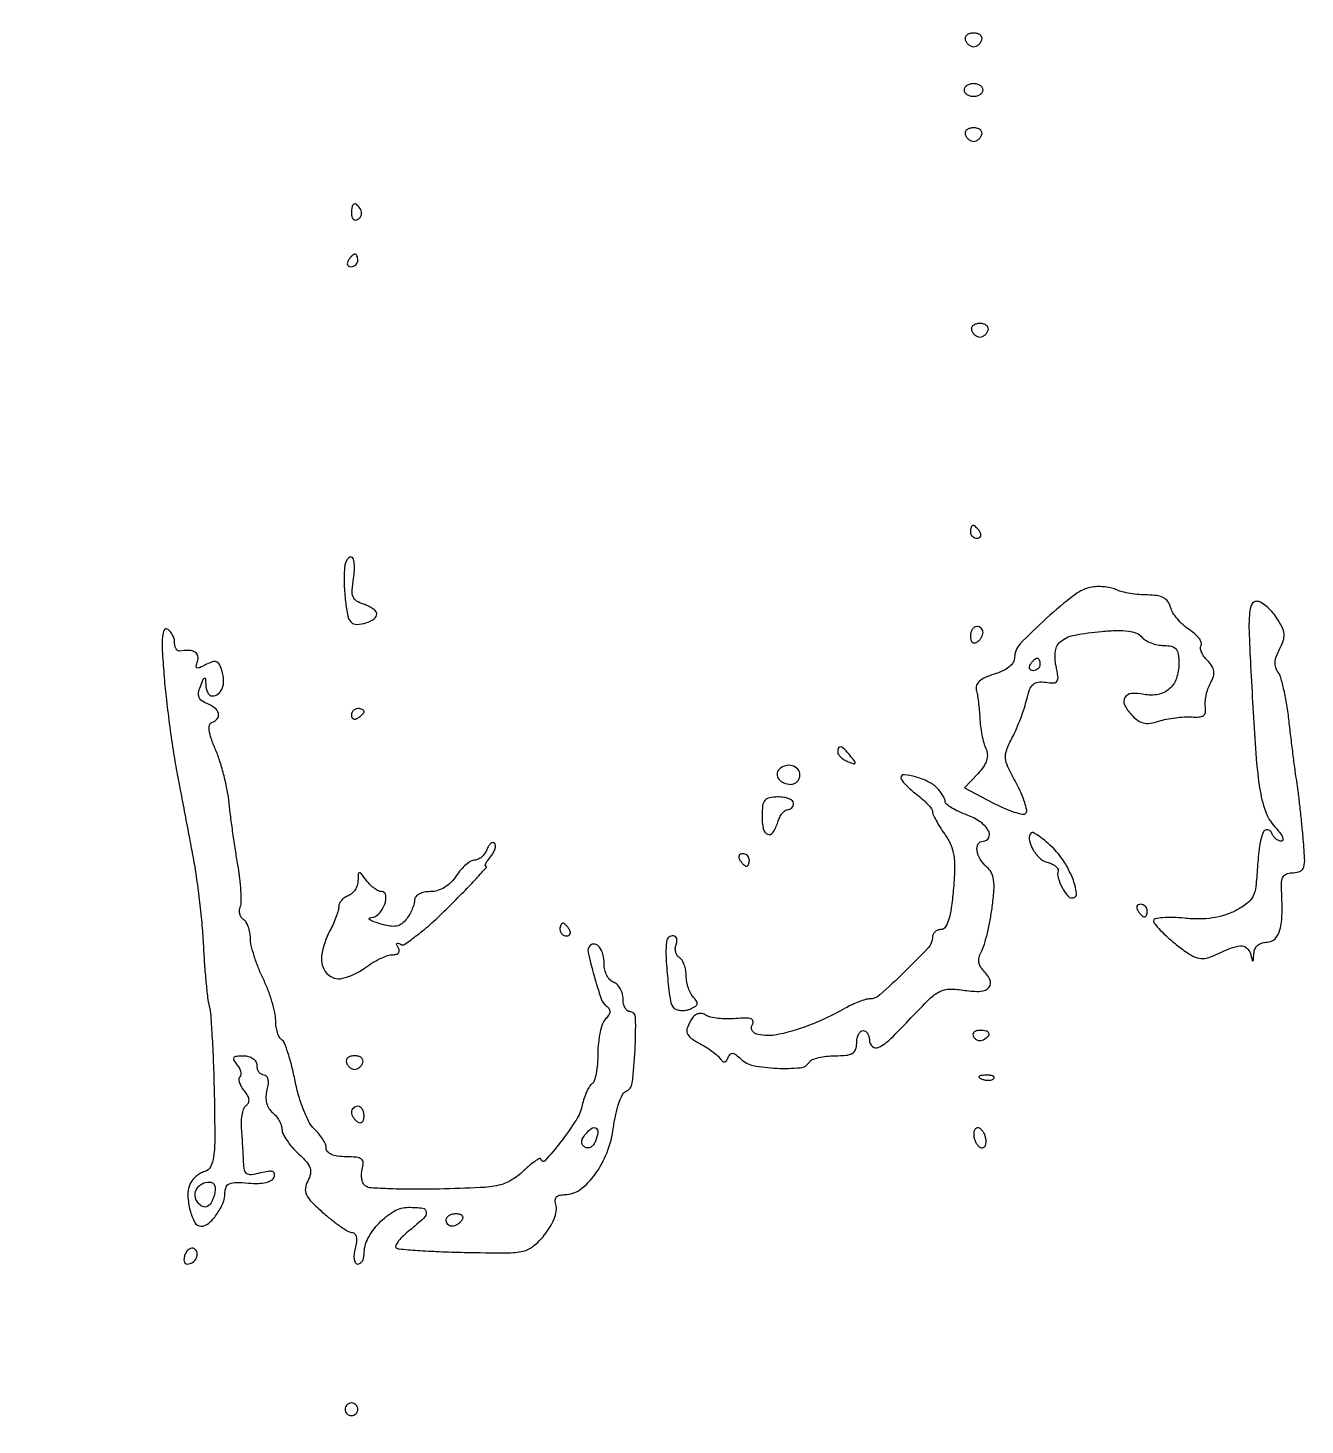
# Model space of a CAD drawing. Extents: x 0 to 4160, y 0 to 3120.
# Drawn here: x 3131.8 to 3334, y 2009.5 to 2230.8 of the extents above; entities that cross this region are included whole.
import ezdxf

# ---------------------------------------------------------------- set-up
doc = ezdxf.new("R2010")
doc.units = 0

msp = doc.modelspace()

# ---------------------------------------------------------------- linework, layer by layer
for points in [[(4159.499279, 606.274193, 0.000001), (4159.667734, 974.478125, 0.000057), (4159.806661, 1380.08378, 0.000034), (4159.883999, 1862.25), (4160, 3120), (3296.563358, 3120), (2433.126717, 3120)], [(757.647081, 3119.740147, 0.000002), (520.492565, 3119.487217, 0.4139)], [(1964.75, 0.149832, 0.000016), (2717.930904, 0.232101, 0.000028), (3351.473438, 0.357111)]]:
    msp.add_lwpolyline(points, format="xyb")
for points in [[(3280.191667, 2228.925, 0.073624), (3280.399741, 2228.514089, 0.066918), (3280.723802, 2228.165781, 0.070382), (3281.110048, 2227.930417, 0.102038), (3281.5, 2227.85, 0.102038), (3281.889952, 2227.930417, 0.070382), (3282.276198, 2228.165781, 0.066918), (3282.600259, 2228.514089, 0.073624), (3282.808333, 2228.925, 0.159683), (3282.810399, 2229.333474, 0.143818), (3282.571823, 2229.684219, 0.107546), (3282.111023, 2229.920344, 0.064908), (3281.5, 2230, 0.064908), (3280.888977, 2229.920344, 0.107546), (3280.428177, 2229.684219, 0.143818), (3280.189601, 2229.333474, 0.159683)], [(3280, 2221, 0.148195), (3280.115568, 2220.618646, 0.098894), (3280.440625, 2220.29375, 0.082425), (3280.926543, 2220.074694, 0.064853), (3281.5, 2220, 0.064853), (3282.073457, 2220.074694, 0.082425), (3282.559375, 2220.29375, 0.098894), (3282.884432, 2220.618646, 0.148195), (3283, 2221, 0.148195), (3282.884432, 2221.381354, 0.098894), (3282.559375, 2221.70625, 0.082425), (3282.073457, 2221.925306, 0.064853), (3281.5, 2222, 0.064853), (3280.926543, 2221.925306, 0.082425), (3280.440625, 2221.70625, 0.098894), (3280.115568, 2221.381354, 0.148195)], [(3280.191667, 2213.925, 0.073624), (3280.399741, 2213.514089, 0.066918), (3280.723802, 2213.165781, 0.070382), (3281.110048, 2212.930417, 0.102038), (3281.5, 2212.85, 0.102038), (3281.889952, 2212.930417, 0.070382), (3282.276198, 2213.165781, 0.066918), (3282.600259, 2213.514089, 0.073624), (3282.808333, 2213.925, 0.159683), (3282.810399, 2214.333474, 0.143818), (3282.571823, 2214.684219, 0.107546), (3282.111023, 2214.920344, 0.064908), (3281.5, 2215, 0.064908), (3280.888977, 2214.920344, 0.107546), (3280.428177, 2214.684219, 0.143818), (3280.189601, 2214.333474, 0.159683)], [(3183, 2201.440983, 0.067432), (3183.074611, 2200.890269, 0.140899), (3183.298542, 2200.524436, 0.190788), (3183.63036, 2200.397824, 0.136093), (3184.016312, 2200.510081, 0.090427), (3184.360589, 2200.820631, 0.095498), (3184.565079, 2201.22714, 0.099685), (3184.598899, 2201.665803, 0.108373), (3184.457295, 2202.069098, 0.050477), (3183.86686, 2202.838655, 0.315493), (3183.407182, 2202.933879, 0.25701), (3183.085158, 2202.519563, 0.039415)], [(3182.5, 2194, 0.082592), (3182.343488, 2193.6179, 0.161196), (3182.3746, 2193.29375, 0.182303), (3182.586039, 2193.078288, 0.108972), (3182.940983, 2193, 0.093332), (3183.345238, 2193.076123, 0.09642), (3183.688914, 2193.29375, 0.099167), (3183.918938, 2193.618444, 0.105053), (3184, 2194, 0.042167), (3183.967655, 2194.382849, 0.061769), (3183.870461, 2194.70625, 0.081139), (3183.727648, 2194.92554, 0.210953), (3183.559017, 2195, 0.151918), (3183.34829, 2194.934461, 0.038439), (3183.066025, 2194.70625, 0.035638), (3182.768994, 2194.382774, 0.029505)], [(3281.191667, 2182.925, 0.073624), (3281.399741, 2182.514089, 0.066918), (3281.723802, 2182.165781, 0.070382), (3282.110048, 2181.930417, 0.102038), (3282.5, 2181.85, 0.102038), (3282.889952, 2181.930417, 0.070382), (3283.276198, 2182.165781, 0.066918), (3283.600259, 2182.514089, 0.073624), (3283.808333, 2182.925, 0.159683), (3283.810399, 2183.333474, 0.143818), (3283.571823, 2183.684219, 0.107546), (3283.111023, 2183.920344, 0.064908), (3282.5, 2184, 0.064908), (3281.888977, 2183.920344, 0.107546), (3281.428177, 2183.684219, 0.143818), (3281.189601, 2183.333474, 0.159683)], [(3281, 2151, 0.105053), (3281.081062, 2150.618444, 0.099167), (3281.311086, 2150.29375, 0.09642), (3281.654762, 2150.076123, 0.093332), (3282.059017, 2150, 0.108972), (3282.413961, 2150.078288, 0.182303), (3282.6254, 2150.29375, 0.161196), (3282.656512, 2150.6179, 0.082592), (3282.5, 2151, 0.029505), (3282.231006, 2151.382774, 0.035638), (3281.933975, 2151.70625, 0.038439), (3281.65171, 2151.934461, 0.151918), (3281.440983, 2152, 0.210953), (3281.272352, 2151.92554, 0.081139), (3281.129539, 2151.70625, 0.061769), (3281.032345, 2151.382849, 0.042167)], [(3181.894037, 2145.25, 0.022616), (3181.85361, 2142.599377, 0.022341), (3182.052125, 2139.944981, 0.019605), (3182.413726, 2137.68312, 0.142271), (3182.91705, 2136.717217, 0.210735), (3183.836949, 2136.336527, 0.072679), (3185.287917, 2136.582782, 0.074492), (3186.575101, 2137.223607, 0.24476), (3187, 2138.039601, 0.190199), (3186.856555, 2138.403051, 0.050782), (3186.379003, 2138.819795, 0.043956), (3185.695275, 2139.218726, 0.033259), (3184.885966, 2139.536193, -0.066771), (3183.816435, 2140.040589, -0.158797), (3183.268815, 2140.715276, -0.109168), (3183.111312, 2141.761834, -0.023198), (3183.323096, 2143.603581, 0.025482), (3183.466793, 2144.905578, 0.043057), (3183.437073, 2146.002302, 0.056206), (3183.260873, 2146.77057, 0.318414), (3182.937129, 2147, 0.174863), (3182.571151, 2146.867971, 0.085415), (3182.244155, 2146.485938, 0.068279), (3182.003907, 2145.919538, 0.05113)], [(3300.286051, 2142.238225, 0.122935), (3297.524497, 2141.040257, 0.020467), (3293.044393, 2137.305799, 0.01746), (3288.854187, 2133.236823, 0.193658), (3288, 2131.114127, -0.141573), (3287.777327, 2130.343466, -0.0804), (3287.130008, 2129.609881, -0.062301), (3286.101881, 2128.961147, -0.037312), (3284.75, 2128.446326, 0.030894), (3283.348206, 2127.932979, 0.075934), (3282.423864, 2127.3478, 0.119258), (3281.961888, 2126.697175, 0.166145), (3281.925936, 2125.98953, -0.0292), (3282.099014, 2125.216045, -0.009491), (3282.265729, 2124.056299, -0.009425), (3282.402497, 2122.757814, -0.010474), (3282.484554, 2121.5, 0.021021), (3282.595257, 2120.219429, 0.016803), (3282.818517, 2118.852241, 0.017117), (3283.111466, 2117.599412, 0.040617), (3283.435132, 2116.699119, -0.089047), (3283.675971, 2115.750715, -0.094457), (3283.563752, 2114.798391, -0.075587), (3283.069615, 2113.792301, -0.036707), (3282.165847, 2112.676536), (3280.078666, 2110.454834), (3284.557435, 2108.078852, 0.017936), (3286.325599, 2107.220627, 0.0268), (3287.93147, 2106.61172, 0.025056), (3289.234798, 2106.26677, 0.253753), (3289.754178, 2106.420845, 0.2493), (3289.909418, 2106.928514, 0.028588), (3289.604772, 2108.126399, 0.029105), (3289.041372, 2109.603472, 0.019634), (3288.237344, 2111.218767, -0.014167), (3286.936618, 2113.76186, -0.089909), (3286.557668, 2115.157587, -0.113587), (3286.740217, 2116.449032, -0.028548), (3287.619864, 2118.399358, 0.018195), (3288.289099, 2119.804821, 0.011872), (3288.962626, 2121.470436, 0.011945), (3289.542731, 2123.128079, 0.022257), (3289.919825, 2124.5, -0.032007), (3290.371211, 2126.025262, -0.122625), (3290.92277, 2126.838868, -0.156594), (3291.708824, 2127.190225, -0.063119), (3292.898094, 2127.170731, 0.036326), (3294.182892, 2127.080853, 0.255268), (3294.713623, 2127.372613, 0.180182), (3294.862196, 2128.063715, 0.017858), (3294.552408, 2129.76139, -0.088772), (3294.458978, 2132.148194, -0.198383), (3295.359821, 2133.686967, -0.117055), (3297.520368, 2134.642568, -0.02307), (3301.749428, 2135.22667, -0.016282), (3304.217358, 2135.371345, -0.040578), (3306.020704, 2135.271849, -0.058176), (3307.304849, 2134.9406, -0.128044), (3308.121873, 2134.353152, 0.083627), (3308.723887, 2133.83444, 0.043898), (3309.61341, 2133.397489, 0.042061), (3310.629745, 2133.099961, 0.050221), (3311.622445, 2133, -0.053039), (3312.848912, 2132.869532, -0.168648), (3313.54344, 2132.447425, -0.140553), (3313.900444, 2131.628857, -0.033008), (3314, 2130.122445, -0.082886), (3313.610641, 2127.789829, -0.129844), (3312.487051, 2126.108204, -0.135347), (3310.71885, 2125.244319, -0.093845), (3308.481879, 2125.248215, 0.063071), (3306.491661, 2125.373582, 0.243099), (3305.462028, 2124.756372, 0.258973), (3305.407561, 2123.599011, 0.069054), (3306.48407, 2122.017603, 0.051154), (3307.443517, 2121.153755, 0.101117), (3308.371431, 2120.72904, 0.094136), (3309.436442, 2120.686438, 0.040098), (3310.832031, 2121.010103, -0.0271), (3312.03561, 2121.322376, -0.017717), (3313.450659, 2121.556894, -0.017832), (3314.850247, 2121.687641, -0.032301), (3316, 2121.679487, 0.034707), (3317.199885, 2121.676743, 0.137758), (3317.887739, 2121.920753, 0.198703), (3318.206501, 2122.424902, 0.084572), (3318.208761, 2123.238686, -0.062116), (3318.174716, 2124.050921, -0.031553), (3318.322985, 2125.064392, -0.030771), (3318.611025, 2126.105665, -0.040022), (3319.00658, 2127.012296, 0.044988), (3319.465544, 2128.093378, 0.110728), (3319.543491, 2128.947494, 0.114491), (3319.249162, 2129.735325, 0.05001), (3318.538628, 2130.604229, -0.042882), (3317.98272, 2131.264647, -0.054637), (3317.597925, 2131.961031, -0.065354), (3317.427462, 2132.58886, -0.173761), (3317.522674, 2133.036688, 0.241067), (3317.558843, 2133.485207, 0.065184), (3317.191743, 2134.122183, 0.050843), (3316.526603, 2134.829601, 0.033651), (3315.636319, 2135.502638, -0.040762), (3314.669656, 2136.255223, -0.033906), (3313.771901, 2137.19975, -0.035193), (3313.066515, 2138.183907, -0.07407), (3312.698073, 2139.04657, 0.091484), (3312.275011, 2139.949334, 0.115761), (3311.583897, 2140.555003, 0.087692), (3310.538586, 2140.894658, 0.034823), (3309.027878, 2141, -0.022103), (3307.694755, 2141.05896, -0.018979), (3306.301828, 2141.235896, -0.019403), (3305.048553, 2141.493999, -0.050796), (3304.184259, 2141.803052, 0.05418), (3303.379603, 2142.084668, 0.029316), (3302.344403, 2142.262143, 0.028842), (3301.257016, 2142.32038, 0.040146)], [(3325.361103, 2129.75, 0.002873), (3326.130327, 2116.657936, 0.02108), (3326.797562, 2110.421685, 0.046295), (3327.701426, 2106.748298, 0.105489), (3329.172231, 2104.316668, -0.023651), (3329.932779, 2103.426248, -0.055419), (3330.388836, 2102.680521, -0.128234), (3330.477038, 2102.204137, -0.393279), (3330.257647, 2102, -0.102474), (3329.807215, 2102.093295, -0.068652), (3329.356004, 2102.367188, -0.065049), (3328.972464, 2102.772155, -0.071444), (3328.720238, 2103.25, 0.283345), (3328.049008, 2103.787882, 0.335773), (3327.362607, 2103.390717, 0.065694), (3326.768027, 2101.218343, 0.020538), (3326.4474, 2097.849517, -0.016325), (3326.182507, 2094.793616, -0.087943), (3325.700063, 2093.203357, -0.117202), (3324.764656, 2092.100265, -0.039241), (3322.956883, 2090.977703, -0.043153), (3321.224442, 2090.263554, -0.039619), (3319.344952, 2089.8323, -0.035867), (3317.251245, 2089.675713, -0.02469), (3314.873571, 2089.78617, 0.016793), (3313.005053, 2089.902561, 0.028093), (3311.43162, 2089.859213, 0.027845), (3310.261145, 2089.694994, 0.358177), (3310.000029, 2089.377229, 0.176973), (3310.177644, 2088.891183, 0.016051), (3311.056007, 2087.915136, 0.019256), (3312.217853, 2086.794332, 0.013864), (3313.594807, 2085.631744, 0.018112), (3315.569121, 2084.170234, 0.072931), (3316.912941, 2083.512096, 0.112029), (3318.07473, 2083.411135, 0.077268), (3319.344777, 2083.791066, -0.014611), (3322.15586, 2085.031896, -0.079933), (3323.768883, 2085.404369, -0.188793), (3324.735364, 2085.099268, -0.159868), (3325.321349, 2084.194574, 0.002703), (3325.612046, 2083.11538, 0.36516), (3325.715768, 2083.044109, 0.363791), (3325.803993, 2083.134226, 0.002696), (3325.883999, 2084.25, -0.099242), (3326.074658, 2084.955263, -0.104863), (3326.520253, 2085.51675, -0.097744), (3327.184281, 2085.876187, -0.07546), (3328, 2086, 0.208767), (3329.22771, 2086.535969, 0.124743), (3330.003446, 2087.958141, 0.060725), (3330.340481, 2090.53921, 0.015619), (3330.244921, 2094.75, -0.052779), (3330.299256, 2095.8034, -0.137284), (3330.612874, 2096.487486, -0.150383), (3331.213801, 2096.872278, -0.067859), (3332.150557, 2097, 0.109632), (3333.234617, 2097.240587, 0.222676), (3333.781966, 2097.895978, 0.079319), (3333.921337, 2099.294912, 0.007458), (3333.665451, 2102.75, 0.003242), (3333.433925, 2105.171422, 0.002863), (3333.161803, 2107.692187, 0.002876), (3332.890475, 2109.961226, 0.008726), (3332.67015, 2111.5, -0.006322), (3332.4362, 2113.07977, -0.001821), (3332.114275, 2115.528125, -0.001832), (3331.77146, 2118.291415, -0.00195), (3331.456219, 2121, 0.012129), (3331.102186, 2123.582877, 0.014991), (3330.64238, 2125.967826, 0.01338), (3330.147481, 2127.928928, 0.098866), (3329.711963, 2128.784089, -0.09541), (3329.340293, 2129.501689, -0.088707), (3329.248756, 2130.325205, -0.070444), (3329.450188, 2131.284807, -0.035974), (3329.952638, 2132.411503, 0.041715), (3330.532757, 2133.753522, 0.104845), (3330.655157, 2134.80665, 0.093309), (3330.343557, 2135.893132, 0.028673), (3329.488364, 2137.377415, 0.036126), (3328.721863, 2138.380983, 0.039747), (3327.841176, 2139.229616, 0.04338), (3326.979928, 2139.819721, 0.129212), (3326.293965, 2140, 0.297296), (3325.556088, 2139.518728, 0.081213), (3325.191072, 2138.105903, 0.031427), (3325.114431, 2135.3623, 0.004509)], [(3281, 2134.440983, 0.066118), (3281.073267, 2133.889346, 0.138808), (3281.29375, 2133.521475, 0.191142), (3281.620352, 2133.392057, 0.139169), (3282, 2133.5, 0.06081), (3282.382515, 2133.806203, 0.051032), (3282.70625, 2134.2129, 0.053229), (3282.926698, 2134.653442, 0.089642), (3283, 2135.059017, 0.105429), (3282.923444, 2135.418051, 0.099231), (3282.70625, 2135.723586, 0.096318), (3282.381732, 2135.928382, 0.092995), (3282, 2136, 0.153634), (3281.618621, 2135.879982, 0.097988), (3281.29375, 2135.542039, 0.080552), (3281.074545, 2135.037096, 0.062283)], [(3153.299317, 2128.408158, 0.008365), (3153.639603, 2124.836526, 0.005063), (3154.155927, 2120.619896, 0.005071), (3154.753576, 2116.442704, 0.008882), (3155.344594, 2113, -0.000218), (3155.97861, 2109.655411, -0.000142), (3156.707758, 2105.79375, -0.000143), (3157.416781, 2102.026869, -0.000273), (3157.983904, 2099, -0.011311), (3158.474684, 2095.997942, -0.006279), (3158.944166, 2092.317287, -0.006259), (3159.326231, 2088.576895, -0.010051), (3159.547864, 2085.377998, 0.005733), (3159.723706, 2082.476961, 0.006161), (3159.962697, 2079.649547, 0.005857), (3160.226125, 2077.228043, 0.028927), (3160.468881, 2075.877998, -0.040571), (3160.704467, 2074.366844, -0.004176), (3160.939861, 2070.761811, -0.005182), (3161.140235, 2066.454597, -0.004118), (3161.270058, 2061.800508, -0.00376), (3161.352465, 2055.008512, -0.032165), (3161.171087, 2051.97366, -0.087463), (3160.684377, 2050.391757, -0.213784), (3159.755047, 2049.645447, 0.066882), (3159.04208, 2049.35326, 0.048494), (3158.342636, 2048.854532, 0.048939), (3157.760138, 2048.237556, 0.073244), (3157.3972, 2047.592703, 0.102456), (3157.097906, 2045.76379, 0.054833), (3157.44497, 2043.491237, 0.057094), (3158.199123, 2041.576283, 0.277178), (3159.158809, 2041, 0.179025), (3160.353865, 2041.442059, 0.060417), (3161.628136, 2042.833379, 0.058041), (3162.617273, 2044.623181, 0.093147), (3162.968197, 2046.326618, -0.103441), (3163.172676, 2047.225985, -0.190687), (3163.706148, 2047.737345, -0.100248), (3164.732993, 2047.932233, -0.018421), (3166.670139, 2047.837035, 0.026118), (3168.257642, 2047.783487, 0.053358), (3169.49285, 2047.938849, 0.07546), (3170.346038, 2048.281971, 0.180947), (3170.768011, 2048.804033, 0.140621), (3170.790772, 2049.341285, 0.268885), (3170.502085, 2049.643558, 0.111089), (3169.817572, 2049.685891, 0.021603), (3168.597872, 2049.435208, -0.028095), (3167.162519, 2049.159566, -0.176983), (3166.446481, 2049.317271, -0.20574), (3166.062018, 2049.881837, -0.03942), (3165.918758, 2051.141592, 0.00419), (3165.870921, 2052.25825, 0.002018), (3165.791852, 2053.688468, 0.002001), (3165.697408, 2055.179265, 0.002867), (3165.60082, 2056.5, -0.032404), (3165.584108, 2057.697823, -0.038762), (3165.728471, 2058.816674, -0.042575), (3165.996825, 2059.712996, -0.152047), (3166.367759, 2060.173785, 0.144242), (3166.696642, 2060.569797, 0.137942), (3166.765687, 2061.088259, 0.09523), (3166.547415, 2061.722097, 0.042824), (3166.043197, 2062.447951, -0.040791), (3165.58131, 2063.107143, -0.057142), (3165.291343, 2063.764406, -0.072132), (3165.202767, 2064.322807, -0.202371), (3165.348823, 2064.682157, 0.177177), (3165.507892, 2065.024753, 0.080741), (3165.469293, 2065.524011, 0.064882), (3165.248195, 2066.097664, 0.048855), (3164.868879, 2066.657991, -0.043547), (3164.398488, 2067.33724, -0.299279), (3164.422808, 2067.723116, -0.210175), (3164.823966, 2067.948531, -0.024411), (3165.877555, 2068, -0.064485), (3166.713548, 2067.891732, -0.089651), (3167.396259, 2067.573317, -0.107148), (3167.840705, 2067.088601, -0.132926), (3168, 2066.5, 0.072241), (3168.083253, 2065.926795, 0.0872), (3168.325595, 2065.440625, 0.100446), (3168.685725, 2065.11561, 0.134291), (3169.108408, 2065, -0.214094), (3169.510056, 2064.819757, -0.129892), (3169.749508, 2064.346982, -0.078509), (3169.790193, 2063.591267, -0.035763), (3169.618074, 2062.614422, 0.05288), (3169.464673, 2061.52777, 0.069088), (3169.568125, 2060.530607, 0.075815), (3169.92357, 2059.672422, 0.08371), (3170.509666, 2058.991978, -0.049995), (3171.079921, 2058.413413, -0.042001), (3171.562214, 2057.699757, -0.043862), (3171.892529, 2056.965387, -0.08395), (3172, 2056.329806, 0.117436), (3172.168165, 2055.623692, 0.03159), (3172.755505, 2054.623007, 0.030181), (3173.587547, 2053.538135, 0.027202), (3174.571932, 2052.520916, -0.024529), (3175.870999, 2051.192796, -0.098106), (3176.443059, 2050.21579, -0.138168), (3176.498796, 2049.280535, -0.069191), (3176.085713, 2048.160157, 0.089368), (3175.707713, 2046.992722, 0.147858), (3175.87014, 2045.977947, 0.083735), (3176.682789, 2044.838154, 0.015951), (3178.548578, 2043.091492, 0.013968), (3179.975426, 2041.907612, 0.018101), (3181.350668, 2040.908126, 0.015966), (3182.536426, 2040.164152, 0.132877), (3183.143204, 2040, -0.231326), (3183.528278, 2039.811773, -0.121819), (3183.750016, 2039.313963, -0.072667), (3183.774997, 2038.521736, -0.033099), (3183.589356, 2037.5, 0.033931), (3183.411043, 2036.509237, 0.0665), (3183.429099, 2035.709383, 0.106351), (3183.628732, 2035.190502, 0.253109), (3183.980948, 2035, 0.154252), (3184.369597, 2035.122822, 0.097875), (3184.700653, 2035.468716, 0.08034), (3184.924052, 2035.985506, 0.062001), (3185, 2036.59563, -0.121634), (3185.601759, 2039.032672, -0.069614), (3187.37993, 2041.50684, -0.070303), (3189.741782, 2043.371327, -0.132741), (3192.068094, 2044, -0.033347), (3194.280604, 2043.852272, -0.361431), (3194.843656, 2043.240329, -0.222684), (3194.442802, 2042.25971, -0.017564), (3192.25, 2040.377201, 0.020689), (3191.23508, 2039.494822, 0.034516), (3190.46807, 2038.662804, 0.039341), (3189.999991, 2037.97437, 0.336429), (3190.045558, 2037.627411, 0.178788), (3190.532021, 2037.399994, 0.003194), (3193.449442, 2037.174674, 0.007547), (3196.889292, 2036.983227, 0.004911), (3200.867145, 2036.861134, 0.004272), (3207.619067, 2036.777961, 0.05376), (3210.15148, 2037.041372, 0.119486), (3211.78893, 2037.83014, 0.050205), (3213.526309, 2039.573359, 0.034983), (3214.421396, 2040.844651, 0.04122), (3215.076179, 2042.162522, 0.046084), (3215.42973, 2043.362041, 0.121712), (3215.387335, 2044.25, -0.064622), (3215.257737, 2045.048616, -0.174699), (3215.432546, 2045.586743, -0.16935), (3215.915703, 2045.900041, -0.060012), (3216.745521, 2046, 0.161106), (3219.208739, 2046.81483, 0.076337), (3221.586673, 2049.221069, 0.065358), (3223.471104, 2052.698775, 0.058656), (3224.481608, 2056.675065, -0.020968), (3224.83534, 2058.691981, -0.028527), (3225.33258, 2060.470736, -0.028292), (3225.890314, 2061.842399, -0.192742), (3226.415979, 2062.329385, 0.278192), (3227.457499, 2063.666596, 0.017221), (3227.900649, 2068.890675, 0.016731), (3227.987471, 2074.080463, 0.409321), (3227.052418, 2075, -0.185549), (3226.650636, 2075.154417, -0.089977), (3226.309148, 2075.596719, -0.069821), (3226.07767, 2076.254044, -0.049835), (3226, 2077.031385, 0.068006), (3225.888006, 2077.850994, 0.06271), (3225.559375, 2078.635134, 0.06668), (3225.073641, 2079.267132, 0.104363), (3224.5, 2079.638374, -0.117307), (3223.926035, 2080.031005, -0.065417), (3223.440625, 2080.730505, -0.059626), (3223.111731, 2081.612605, -0.059514), (3223, 2082.547972, 0.060538), (3222.814866, 2084.071442, 0.102882), (3222.262241, 2085.224579, 0.185404), (3221.523743, 2085.679604, 0.247624), (3220.784254, 2085.450921, 0.257362), (3220.475158, 2084.382476, 0.012358), (3221.415087, 2080.653215, 0.015207), (3222.545589, 2077.024681, 0.157851), (3223.474337, 2075.791641, -0.115626), (3223.819362, 2075.404895, -0.155482), (3223.90733, 2074.946809, -0.116692), (3223.715017, 2074.421764, -0.050533), (3223.241641, 2073.841641, 0.110855), (3222.762304, 2073.084829, 0.030277), (3222.364732, 2071.718943, 0.029055), (3222.091409, 2070.073615, 0.026637), (3222, 2068.359017, -0.020238), (3221.932547, 2066.693207, -0.027157), (3221.72885, 2065.196243, -0.026548), (3221.436208, 2064.013859, -0.18236), (3221.076937, 2063.547549, 0.118989), (3220.680559, 2063.147156, 0.028996), (3220.243749, 2062.319311, 0.02809), (3219.840866, 2061.28482, 0.024758), (3219.536771, 2060.167418, -0.089482), (3218.561223, 2057.825446, -0.020005), (3216.059959, 2054.270838, -0.022529), (3213.632702, 2051.378773, -0.683514), (3213, 2051.625373, 0.549263), (3212.818213, 2051.740931, 0.039926), (3212.192187, 2051.384053, 0.027483), (3211.305992, 2050.706323, 0.013428), (3210.25, 2049.75234, -0.054845), (3208.306264, 2048.268665, -0.082945), (3206.331454, 2047.487048, -0.041946), (3203.367053, 2047.106963, -0.005338), (3196.930833, 2046.89447, -0.006123), (3192.802507, 2046.852849, -0.008801), (3189.147067, 2046.92511, -0.00529), (3186.09303, 2047.071649, -0.124398), (3185.274713, 2047.330218, -0.134189), (3184.897395, 2047.734886, -0.068975), (3184.660611, 2048.391866, -0.06076), (3184.591444, 2049.186547, -0.055363), (3184.710511, 2050.000996, 0.06306), (3184.847406, 2051.049526, 0.233635), (3184.562523, 2051.631583, 0.144002), (3183.797127, 2051.928941, 0.021133), (3182.116631, 2052, -0.033076), (3180.810545, 2052.086495, -0.068898), (3179.829294, 2052.35789, -0.103613), (3179.219538, 2052.787612, -0.189833), (3179, 2053.345012, 0.10118), (3178.870233, 2053.979713, 0.037378), (3178.4481, 2054.79439, 0.035171), (3177.840144, 2055.640413, 0.035469), (3177.121191, 2056.390324, -0.089209), (3176.314802, 2057.435186, -0.024861), (3175.450424, 2059.321767, -0.024087), (3174.663502, 2061.606124, -0.022336), (3174.07712, 2064.013531, 0.012677), (3173.561114, 2066.325289, 0.017466), (3172.97335, 2068.370132, 0.014183), (3172.387942, 2070.008449, 0.162835), (3171.95593, 2070.527237, -0.136168), (3171.588042, 2070.924878, -0.043765), (3171.280804, 2071.675716, -0.039921), (3171.070513, 2072.611141, -0.035348), (3171, 2073.607323, 0.054321), (3170.865083, 2074.845517, 0.018992), (3170.4125, 2076.581369, 0.018602), (3169.765588, 2078.46863, 0.020665), (3169, 2080.236136, -0.018868), (3168.23444, 2081.986309, -0.017852), (3167.5875, 2083.821538, -0.018138), (3167.132441, 2085.485582, -0.057731), (3167, 2086.628812, 0.043309), (3166.920953, 2087.539687, 0.044605), (3166.686224, 2088.414026, 0.048734), (3166.341852, 2089.129079, 0.118299), (3165.931826, 2089.542134, -0.109554), (3165.564355, 2089.899753, -0.081898), (3165.334602, 2090.417963, -0.076973), (3165.27463, 2091.014214, -0.078413), (3165.398709, 2091.596637, 0.091819), (3165.554749, 2092.43844, 0.014552), (3165.505924, 2094.1249, 0.015717), (3165.325898, 2096.131502, 0.013172), (3165.01234, 2098.245486, -0.00505), (3164.626394, 2100.585015, -0.003344), (3164.228402, 2103.278362, -0.003366), (3163.876823, 2105.900479, -0.006536), (3163.637532, 2108, 0.022893), (3163.341415, 2110.011093, 0.014157), (3162.819266, 2112.342994, 0.014192), (3162.171381, 2114.622011, 0.024677), (3161.488609, 2116.465511, -0.016883), (3160.791108, 2118.262318, -0.050224), (3160.482454, 2119.544923, -0.09038), (3160.519785, 2120.383656, -0.261822), (3160.896534, 2120.798845, 0.140723), (3161.747893, 2121.382993, 0.239061), (3161.932553, 2122.20679, 0.16571), (3161.357485, 2123.08984, 0.074409), (3160.138555, 2123.782224, -0.061247), (3159.296078, 2124.231995, -0.146771), (3158.862566, 2124.783, -0.13763), (3158.788767, 2125.506743, -0.051237), (3159.068269, 2126.5, -0.005362), (3159.535625, 2127.645383, -0.226301), (3159.728092, 2127.81678, -0.474566), (3159.871063, 2127.718181, -0.010182), (3159.929715, 2126.75, 0.051544), (3160.026212, 2126.080456, 0.069575), (3160.255767, 2125.514062, 0.087615), (3160.576315, 2125.132544, 0.176097), (3160.940983, 2125, 0.166967), (3161.894033, 2125.327382, 0.135481), (3162.542714, 2126.199156, 0.102685), (3162.760715, 2127.502462, 0.067204), (3162.497399, 2129.008195, 0.044853), (3162.088096, 2129.984503, 0.182062), (3161.613454, 2130.40416, 0.174811), (3160.966773, 2130.4156, 0.040763), (3159.955357, 2129.976108, -0.014689), (3158.940794, 2129.470887, -0.201088), (3158.537743, 2129.456466, -0.37536), (3158.397667, 2129.718134, -0.034949), (3158.629494, 2130.476861, 0.147678), (3158.692604, 2131.337812, 0.211209), (3158.243784, 2131.945224, 0.125216), (3157.244342, 2132.220749, 0.044144), (3155.75, 2132.118421, -0.197454), (3155.464393, 2132.186286, -0.108359), (3155.220313, 2132.458075, -0.078529), (3155.055126, 2132.898098, -0.050641), (3155, 2133.440983, 0.070725), (3154.914081, 2134.045358, 0.052777), (3154.659129, 2134.669347, 0.053345), (3154.283618, 2135.218312, 0.077832), (3153.839586, 2135.599141, 0.452211), (3153.339055, 2135.446605, 0.087879), (3153.073297, 2134.40711, 0.031842), (3153.048747, 2132.240194, 0.006482)], [(3292, 2130, -0.105053), (3291.918938, 2129.618444, -0.099167), (3291.688914, 2129.29375, -0.09642), (3291.345238, 2129.076123, -0.093332), (3290.940983, 2129, -0.108972), (3290.586039, 2129.078288, -0.182303), (3290.3746, 2129.29375, -0.161196), (3290.343488, 2129.6179, -0.082592), (3290.5, 2130, -0.029505), (3290.768994, 2130.382774, -0.035638), (3291.066025, 2130.70625, -0.038439), (3291.34829, 2130.934461, -0.151918), (3291.559017, 2131, -0.210953), (3291.727648, 2130.92554, -0.081139), (3291.870461, 2130.70625, -0.061769), (3291.967655, 2130.382849, -0.042167)], [(3183, 2121.940983, 0.108972), (3183.078288, 2121.586039, 0.182303), (3183.29375, 2121.3746, 0.161196), (3183.6179, 2121.343488, 0.082592), (3184, 2121.5, 0.029505), (3184.382774, 2121.768994, 0.035638), (3184.70625, 2122.066025, 0.038439), (3184.934461, 2122.34829, 0.151918), (3185, 2122.559017, 0.210953), (3184.92554, 2122.727648, 0.081139), (3184.70625, 2122.870461, 0.061769), (3184.382849, 2122.967655, 0.042167), (3184, 2123, 0.105053), (3183.618444, 2122.918938, 0.099167), (3183.29375, 2122.688914, 0.09642), (3183.076123, 2122.345238, 0.093332)], [(3260, 2116.106989, 0.148172), (3260.117443, 2115.719384, 0.058677), (3260.482174, 2115.291272, 0.05126), (3261.013435, 2114.891147, 0.0442), (3261.641444, 2114.584097, 0.012731), (3262.541716, 2114.264678, 0.389672), (3262.741192, 2114.355597, 0.27071), (3262.707299, 2114.617386, 0.008807), (3262.018999, 2115.477108, 0.017238), (3261.053128, 2116.562498, 0.127361), (3260.469452, 2116.925, 0.389178), (3260.129499, 2116.765008, 0.097466)], [(3250.693853, 2113.36052, 0.194761), (3250.381568, 2112.62332, 0.172865), (3250.649978, 2111.830294, 0.128462), (3251.462204, 2111.217225, 0.098073), (3252.559017, 2111, 0.103216), (3253.108867, 2111.114729, 0.098834), (3253.576711, 2111.440625, 0.096907), (3253.890211, 2111.927451, 0.095012), (3254, 2112.5, 0.179946), (3253.664381, 2113.40236, 0.15216), (3252.79511, 2113.94328, 0.132661), (3251.672804, 2113.933008, 0.128822)], [(3270, 2112.046453, 0.168205), (3270.139781, 2111.642701, 0.022725), (3270.734375, 2110.953756, 0.024126), (3271.542609, 2110.177697, 0.018184), (3272.5, 2109.402724, -0.020333), (3273.457272, 2108.621017, -0.026242), (3274.265625, 2107.824675, -0.025753), (3274.853611, 2107.110679, -0.160718), (3275, 2106.667022, 0.108757), (3275.10667, 2106.182417, 0.015526), (3275.56505, 2105.267321, 0.017043), (3276.187049, 2104.20454, 0.013797), (3276.923576, 2103.107328, -0.050619), (3277.878893, 2101.429601, -0.066294), (3278.372841, 2099.737856, -0.047045), (3278.498193, 2097.566432, -0.013519), (3278.284687, 2094.202957, -0.012977), (3277.954173, 2091.375866, -0.039613), (3277.530043, 2089.492628, -0.065074), (3277.008821, 2088.358131, -0.25805), (3276.361111, 2088, 0.090413), (3275.840203, 2087.90503, 0.094327), (3275.394975, 2087.632812, 0.098248), (3275.094, 2087.226935, 0.107659), (3274.983483, 2086.75, -0.186919), (3274.325602, 2085.116112, -0.011388), (3270.573301, 2081.285994, -0.011484), (3266.652077, 2077.633591, -0.183766), (3264.986383, 2077, 0.074444), (3264.363471, 2076.906739, 0.017949), (3263.374864, 2076.564666, 0.018031), (3262.25689, 2076.085292, 0.017024), (3261.154292, 2075.51801, -0.033546), (3255.374338, 2072.781687, -0.050897), (3250.024857, 2071.281679, -0.121944), (3247.027278, 2071.49491, -0.486348), (3246.484236, 2072.974494, 0.191982), (3246.574219, 2073.48573, 0.264484), (3246.272473, 2073.828213, 0.087597), (3245.416991, 2073.96335, 0.016968), (3243.847953, 2073.881671, -0.025005), (3242.456344, 2073.831631, -0.025039), (3241.067323, 2073.920824, -0.02583), (3239.867571, 2074.121635, -0.08422), (3239.123798, 2074.423489, 0.085226), (3238.505823, 2074.672851, 0.11408), (3237.903375, 2074.664605, 0.112001), (3237.357654, 2074.391548, 0.079965), (3236.903509, 2073.878115, 0.043417), (3236.19146, 2072.503119, 0.181018), (3236.161296, 2071.586423, 0.159621), (3236.745333, 2070.805001, 0.031929), (3238.25, 2069.88548, -0.020301), (3239.171994, 2069.351062, -0.018257), (3240.081738, 2068.725441, -0.01863), (3240.856165, 2068.104068, -0.053383), (3241.326131, 2067.600296, 0.050341), (3241.737593, 2067.153836, 0.210791), (3242.077335, 2067.04498, 0.219093), (3242.377694, 2067.223719, 0.054233), (3242.656488, 2067.741071, -0.090823), (3242.980449, 2068.249781, -0.241336), (3243.373575, 2068.392825, -0.138956), (3243.890851, 2068.173643, -0.027123), (3244.651786, 2067.491071, 0.151132), (3246.607624, 2066.459367, 0.035058), (3250.345158, 2066.026419, 0.032597), (3254.035898, 2066.100004, 0.23734), (3255.5, 2067, -0.159713), (3255.95866, 2067.386693, -0.035556), (3256.947275, 2067.70625, -0.033489), (3258.196361, 2067.926586, -0.026918), (3259.559017, 2068, 0.023284), (3261.344933, 2068.08321, 0.108772), (3262.319877, 2068.395307, 0.176148), (3262.824857, 2069.000254, 0.086932), (3263, 2070, -0.048028), (3263.073693, 2070.765418, -0.068025), (3263.29375, 2071.4125, -0.088204), (3263.618118, 2071.848523, -0.191087), (3264, 2072, -0.148195), (3264.381354, 2071.884432, -0.098894), (3264.70625, 2071.559375, -0.082425), (3264.925306, 2071.073457, -0.064853), (3265, 2070.5, 0.220553), (3265.487494, 2069.448595, 0.306534), (3266.487938, 2069.340524, 0.071369), (3268.388064, 2070.725269, 0.011627), (3271.58858, 2073.991245, -0.01039), (3274.518107, 2076.99551, -0.076157), (3276.141428, 2078.167185, -0.118506), (3277.7333, 2078.552121, -0.039999), (3280.128653, 2078.363437, 0.049463), (3282.637497, 2078.213436, 0.212138), (3283.949766, 2078.859038, 0.298801), (3284.088061, 2080.058413, 0.080041), (3282.907359, 2081.692641, -0.088699), (3282.490764, 2082.290653, -0.098446), (3282.326849, 2082.974464, -0.083858), (3282.427674, 2083.755896, -0.047239), (3282.792224, 2084.642641, 0.049679), (3283.213753, 2085.682346, 0.01262), (3283.683585, 2087.443772, 0.012741), (3284.120219, 2089.492873, 0.012581), (3284.453974, 2091.5702, 0.014797), (3284.728948, 2094.190639, 0.053284), (3284.676091, 2095.867652, 0.086076), (3284.302422, 2097.035363, 0.099486), (3283.569109, 2097.942645, -0.083253), (3282.541202, 2099.133837, -0.101968), (3282.048226, 2100.51606, -0.164767), (3282.245963, 2101.559738, -0.270565), (3283, 2102, 0.281708), (3283.898088, 2102.549614, 0.259633), (3283.859235, 2103.639937, 0.103114), (3282.518856, 2105.081138, 0.06739), (3280.5, 2106.13616, -0.020584), (3279.159267, 2106.684359, -0.029679), (3278.028125, 2107.285723, -0.029563), (3277.199831, 2107.861052, -0.230086), (3277, 2108.272317, 0.100028), (3276.915146, 2108.692228, 0.033593), (3276.632812, 2109.253666, 0.031858), (3276.228367, 2109.848921, 0.031461), (3275.75, 2110.390617, 0.082208), (3274.327756, 2111.406945, 0.044034), (3272.308465, 2112.186429, 0.047838), (3270.518806, 2112.52094, 0.440581)], [(3248, 2106, 0.047541), (3248.196802, 2103.93488, 0.255413), (3248.890982, 2103.094059, 0.361313), (3249.740278, 2103.368857, 0.064364), (3250.5, 2105, -0.039709), (3250.811679, 2105.765398, -0.0497), (3251.222265, 2106.4125, -0.058089), (3251.664493, 2106.858844, -0.170109), (3252.067388, 2107, 0.106397), (3252.423216, 2107.076586, 0.09939), (3252.726045, 2107.29375, 0.096053), (3252.929052, 2107.618253, 0.092136), (3253, 2108, 0.226478), (3252.817169, 2108.382936, 0.074992), (3252.265625, 2108.70625, 0.057076), (3251.457356, 2108.926884, 0.038131), (3250.5, 2109, 0.047675), (3249.175563, 2108.873428, 0.173074), (3248.458333, 2108.45, 0.144586), (3248.097235, 2107.613599, 0.030103)], [(3290.643856, 2103.310523, 0.243235), (3290.323689, 2102.304776, 0.080702), (3290.840927, 2100.795023, 0.07367), (3291.885018, 2099.387405, 0.133217), (3293.121158, 2098.678567, -0.040798), (3293.848706, 2098.423392, -0.059024), (3294.433568, 2098.075356, -0.076374), (3294.799263, 2097.693393, -0.210987), (3294.869946, 2097.336113, 0.126711), (3294.906612, 2096.173196, 0.04908), (3295.511569, 2094.665925, 0.048288), (3296.351681, 2093.37312, 0.228358), (3297.126041, 2093, 0.452833), (3297.798132, 2093.765704, 0.063011), (3297.192189, 2096.081792, 0.048447), (3295.740687, 2098.879677, 0.060812), (3293.867015, 2101.118427, 0.014777), (3292.764117, 2102.091443, 0.024032), (3291.766521, 2102.842456, 0.020781), (3290.946288, 2103.351795, 0.336819)], [(3204.41655, 2100.643128, -0.062664), (3204.080172, 2100.014865, -0.060887), (3203.595827, 2099.482669, -0.066045), (3203.043635, 2099.121748, -0.112221), (3202.508021, 2099, 0.137165), (3201.905249, 2098.831471, 0.040891), (3201.124252, 2098.265625, 0.037624), (3200.313039, 2097.456772, 0.032912), (3199.591957, 2096.5, -0.052292), (3198.743923, 2095.460969, -0.059029), (3197.729859, 2094.667658, -0.062688), (3196.61692, 2094.169677, -0.074014), (3195.476947, 2094, 0.050192), (3194.523468, 2093.904044, 0.071502), (3193.723108, 2093.617895, 0.092424), (3193.187966, 2093.193535, 0.180942), (3193, 2092.69113, -0.069876), (3192.912895, 2092.070895, -0.029219), (3192.632812, 2091.272703, -0.028205), (3192.228444, 2090.440466, -0.032631), (3191.75, 2089.700431, -0.069175), (3190.977471, 2088.915273, -0.119192), (3190.143912, 2088.544916, -0.090497), (3189.07149, 2088.544548, -0.028195), (3187.5, 2088.923349, -0.015268), (3186.438176, 2089.279286, -0.068427), (3185.861052, 2089.587574, -0.462826), (3185.84576, 2089.786808, -0.184008), (3186.133369, 2089.914047, 0.199297), (3187.323494, 2090.483103, 0.087995), (3188.260627, 2091.991875, 0.127192), (3188.441433, 2093.405146, 0.377835), (3187.766623, 2094, -0.119482), (3187.273194, 2094.119619, -0.039881), (3186.637559, 2094.514062, -0.037026), (3185.977593, 2095.080325, -0.034599), (3185.392046, 2095.75, 0.00597), (3184.525207, 2096.864046, 0.234323), (3184.249852, 2096.992761, 0.389235), (3184.076584, 2096.826271, 0.011278), (3184.031803, 2095.718615, -0.076161), (3183.907608, 2094.994589, -0.063684), (3183.568717, 2094.291429, -0.065425), (3183.075904, 2093.714547, -0.091947), (3182.5, 2093.361626, 0.061264), (3181.925981, 2093.056349, 0.060079), (3181.438815, 2092.619347, 0.065408), (3181.10715, 2092.122901, 0.113727), (3180.993839, 2091.643011, -0.069485), (3180.90579, 2091.03637, -0.016704), (3180.58886, 2090.067976, -0.016834), (3180.146352, 2088.970782, -0.015979), (3179.623839, 2087.886267, 0.080071), (3178.270704, 2083.818488, 0.229118), (3179.098023, 2081.037243, 0.273884), (3181.597623, 2080.273466, 0.099964), (3185.082624, 2081.902966, -0.02421), (3186.285973, 2082.705589, -0.024558), (3187.555681, 2083.383996, -0.025269), (3188.71434, 2083.861728, -0.085344), (3189.518524, 2084, 0.065101), (3190.118463, 2084.078445, 0.16554), (3190.479075, 2084.318925, 0.203761), (3190.574846, 2084.690073, 0.101367), (3190.404508, 2085.154508, -0.03011), (3190.170024, 2085.590574, -0.261179), (3190.186527, 2085.802344, -0.356431), (3190.357898, 2085.854847, -0.041545), (3190.741759, 2085.659602, 0.29693), (3191.431884, 2085.675962, 0.014022), (3193.401158, 2087.108831, 0.019245), (3195.741854, 2089.062614, 0.012228), (3198.319477, 2091.505093, 0.003924), (3200.784314, 2093.996631, 0.006978), (3202.768843, 2096.092121, 0.002771), (3204.36828, 2097.848332, 0.649455), (3204.300765, 2098, -0.448834), (3204.193359, 2098.120737, -0.081227), (3204.286974, 2098.447724, -0.042945), (3204.57255, 2098.938749, -0.020031), (3205.020056, 2099.524166, 0.041851), (3205.458755, 2100.153091, 0.058231), (3205.731604, 2100.782428, 0.073468), (3205.810519, 2101.318777, 0.19876), (3205.666039, 2101.667294, 0.231374), (3205.379208, 2101.76575, 0.141566), (3205.04368, 2101.621767, 0.085347), (3204.702893, 2101.228396, 0.044331)], [(3244.5, 2099, 0.029505), (3244.768994, 2098.617226, 0.035638), (3245.066025, 2098.29375, 0.038439), (3245.34829, 2098.065539, 0.151918), (3245.559017, 2098, 0.210953), (3245.727648, 2098.07446, 0.081139), (3245.870461, 2098.29375, 0.061769), (3245.967655, 2098.617151, 0.042167), (3246, 2099, 0.105053), (3245.918938, 2099.381556, 0.099167), (3245.688914, 2099.70625, 0.09642), (3245.345238, 2099.923877, 0.093332), (3244.940983, 2100, 0.108972), (3244.586039, 2099.921712, 0.182303), (3244.3746, 2099.70625, 0.161196), (3244.343488, 2099.3821, 0.082592)], [(3307.5, 2091, 0.029505), (3307.768994, 2090.617226, 0.035638), (3308.066025, 2090.29375, 0.038439), (3308.34829, 2090.065539, 0.151918), (3308.559017, 2090, 0.210953), (3308.727648, 2090.07446, 0.081139), (3308.870461, 2090.29375, 0.061769), (3308.967655, 2090.617151, 0.042167), (3309, 2091, 0.105053), (3308.918938, 2091.381556, 0.099167), (3308.688914, 2091.70625, 0.09642), (3308.345238, 2091.923877, 0.093332), (3307.940983, 2092, 0.108972), (3307.586039, 2091.921712, 0.182303), (3307.3746, 2091.70625, 0.161196), (3307.343488, 2091.3821, 0.082592)], [(3216, 2088, 0.105053), (3216.081062, 2087.618444, 0.099167), (3216.311086, 2087.29375, 0.09642), (3216.654762, 2087.076123, 0.093332), (3217.059017, 2087, 0.108972), (3217.413961, 2087.078288, 0.182303), (3217.6254, 2087.29375, 0.161196), (3217.656512, 2087.6179, 0.082592), (3217.5, 2088, 0.029505), (3217.231006, 2088.382774, 0.035638), (3216.933975, 2088.70625, 0.038439), (3216.65171, 2088.934461, 0.151918), (3216.440983, 2089, 0.210953), (3216.272352, 2088.92554, 0.081139), (3216.129539, 2088.70625, 0.061769), (3216.032345, 2088.382849, 0.042167)], [(3232.907263, 2086.25, 0.041376), (3232.805408, 2083.725237, 0.015241), (3233.065159, 2080.166651, 0.009645), (3233.496882, 2076.66387, 0.158254), (3234.010016, 2075.617217, 0.117914), (3234.464795, 2075.328075, 0.062055), (3235.123738, 2075.189262, 0.056479), (3235.873063, 2075.211123, 0.05616), (3236.6, 2075.4, 0.039612), (3237.40207, 2075.783091, 0.188664), (3237.712946, 2076.173011, 0.220316), (3237.651646, 2076.629221, 0.054586), (3237.167217, 2077.232783, -0.0756), (3236.71955, 2077.841022, -0.038423), (3236.34287, 2078.715419, -0.037061), (3236.086004, 2079.697325, -0.045475), (3236, 2080.640983, 0.043534), (3235.920947, 2081.5472, 0.04472), (3235.686224, 2082.417601, 0.048842), (3235.34183, 2083.129838, 0.117847), (3234.931826, 2083.542134, -0.109884), (3234.564485, 2083.900093, -0.081902), (3234.33511, 2084.419289, -0.076891), (3234.27569, 2085.017004, -0.078162), (3234.400442, 2085.601151, 0.060487), (3234.534639, 2086.136572, 0.106442), (3234.495018, 2086.589088, 0.150241), (3234.292705, 2086.886291, 0.170338), (3233.968615, 2087, 0.074342), (3233.591525, 2086.943621, 0.079756), (3233.257289, 2086.779687, 0.087863), (3233.016356, 2086.536309, 0.121099)], [(3281.510081, 2070.983688, 0.090427), (3281.820631, 2070.639411, 0.095498), (3282.22714, 2070.434921, 0.099685), (3282.665803, 2070.401101, 0.108373), (3283.069098, 2070.542705, 0.050477), (3283.838655, 2071.13314, 0.315493), (3283.933879, 2071.592818, 0.25701), (3283.519563, 2071.914842, 0.039415), (3282.440983, 2072, 0.067432), (3281.890269, 2071.925389, 0.140899), (3281.524436, 2071.701458, 0.190788), (3281.397824, 2071.36964, 0.136093)], [(3182.191667, 2066.925, 0.073624), (3182.399741, 2066.514089, 0.066918), (3182.723802, 2066.165781, 0.070382), (3183.110048, 2065.930417, 0.102038), (3183.5, 2065.85, 0.102038), (3183.889952, 2065.930417, 0.070382), (3184.276198, 2066.165781, 0.066918), (3184.600259, 2066.514089, 0.073624), (3184.808333, 2066.925, 0.159683), (3184.810399, 2067.333474, 0.143818), (3184.571823, 2067.684219, 0.107546), (3184.111023, 2067.920344, 0.064908), (3183.5, 2068, 0.064908), (3182.888977, 2067.920344, 0.107546), (3182.428177, 2067.684219, 0.143818), (3182.189601, 2067.333474, 0.159683)], [(3282.8125, 2064.316886, 0.051402), (3283.359369, 2064.160852, 0.05415), (3283.916927, 2064.123424, 0.060344), (3284.402231, 2064.202593, 0.126455), (3284.729167, 2064.395833, 0.296942), (3284.77538, 2064.614691, 0.208169), (3284.592839, 2064.799335, 0.077125), (3284.112848, 2064.910055, 0.028489), (3283.416667, 2064.921053, 0.018894), (3282.670344, 2064.862007, 0.168741), (3282.37858, 2064.720685, 0.470617), (3282.395823, 2064.538436, 0.054073)], [(3183, 2059.059017, 0.089642), (3183.073302, 2058.653442, 0.053229), (3183.29375, 2058.2129, 0.051032), (3183.617485, 2057.806203, 0.06081), (3184, 2057.5, 0.139169), (3184.379648, 2057.392057, 0.191142), (3184.70625, 2057.521475, 0.138808), (3184.926733, 2057.889346, 0.066118), (3185, 2058.440983, 0.062283), (3184.925455, 2059.037096, 0.080552), (3184.70625, 2059.542039, 0.097988), (3184.381379, 2059.879982, 0.153634), (3184, 2060, 0.092995), (3183.618268, 2059.928382, 0.096318), (3183.29375, 2059.723586, 0.099231), (3183.076556, 2059.418051, 0.105429)], [(3221.630601, 2054.479746, -0.070914), (3221.315928, 2053.914532, -0.101013), (3220.885127, 2053.536794, -0.123842), (3220.408901, 2053.403921, -0.14583), (3219.958505, 2053.525646, -0.11057), (3219.568255, 2053.906961, -0.161769), (3219.447636, 2054.367844, -0.115204), (3219.617675, 2054.929072, -0.042311), (3220.093942, 2055.613194, -0.059295), (3221.055158, 2056.526089, -0.330472), (3221.723725, 2056.527978, -0.281237), (3222.000492, 2055.848815, -0.051311)], [(3281.690983, 2056.309017, 0.108741), (3281.536106, 2055.866893, 0.05826), (3281.533826, 2055.285684, 0.053919), (3281.67312, 2054.663357, 0.056471), (3281.940983, 2054.095492, 0.062696), (3282.29172, 2053.660702, 0.120394), (3282.676562, 2053.436698, 0.17101), (3283.03073, 2053.454864, 0.158106), (3283.309017, 2053.690983, 0.108741), (3283.463894, 2054.133107, 0.05826), (3283.466174, 2054.714316, 0.053919), (3283.32688, 2055.336643, 0.056471), (3283.059017, 2055.904508, 0.062696), (3282.70828, 2056.339298, 0.120394), (3282.323438, 2056.563302, 0.17101), (3281.96927, 2056.545136, 0.158106)], [(3161.289749, 2046, -0.061774), (3160.772293, 2044.701329, -0.183015), (3160.054459, 2044.089043, -0.243084), (3159.261111, 2044.194967, -0.102248), (3158.5, 2045, -0.145788), (3158.230687, 2045.996164, -0.139514), (3158.543213, 2046.996767, -0.129851), (3159.362005, 2047.733308, -0.119136), (3160.465397, 2048, -0.133291), (3160.990927, 2047.85737, -0.163894), (3161.322674, 2047.475948, -0.114093), (3161.426346, 2046.848527, -0.04812)], [(3200.5, 2042, -0.06081), (3200.193797, 2041.617485, -0.051032), (3199.7871, 2041.29375, -0.053229), (3199.346558, 2041.073302, -0.089642), (3198.940983, 2041, -0.105429), (3198.581949, 2041.076556, -0.099231), (3198.276414, 2041.29375, -0.096318), (3198.071618, 2041.618268, -0.092995), (3198, 2042, -0.153634), (3198.120018, 2042.381379, -0.097988), (3198.457961, 2042.70625, -0.080552), (3198.962904, 2042.925455, -0.062283), (3199.559017, 2043, -0.066118), (3200.110654, 2042.926733, -0.138808), (3200.478525, 2042.70625, -0.191142), (3200.607943, 2042.379648, -0.139169)], [(3156.63617, 2036.494256, 0.052397), (3156.482868, 2035.921921, 0.094863), (3156.4984, 2035.438938, 0.143728), (3156.674188, 2035.122304, 0.197116), (3156.972368, 2035, 0.148325), (3157.838067, 2035.262587, 0.13568), (3158.448285, 2035.969556, 0.160177), (3158.552555, 2036.801327, 0.209036), (3158.121097, 2037.425158, 0.157716), (3157.728896, 2037.521435, 0.122565), (3157.308894, 2037.38409, 0.09613), (3156.923314, 2037.023704, 0.065363)], [(3182, 2012, 0.099038), (3182.076342, 2011.618362, 0.097945), (3182.29375, 2011.29375, 0.097945), (3182.618362, 2011.076342, 0.099038), (3183, 2011, 0.099038), (3183.381638, 2011.076342, 0.097945), (3183.70625, 2011.29375, 0.097945), (3183.923658, 2011.618362, 0.099038), (3184, 2012, 0.099038), (3183.923658, 2012.381638, 0.097945), (3183.70625, 2012.70625, 0.097945), (3183.381638, 2012.923658, 0.099038), (3183, 2013, 0.099038), (3182.618362, 2012.923658, 0.097945), (3182.29375, 2012.70625, 0.097945), (3182.076342, 2012.381638, 0.099038)]]:
    msp.add_lwpolyline(points, format="xyb", close=True)

doc.saveas('drawing.dxf')
